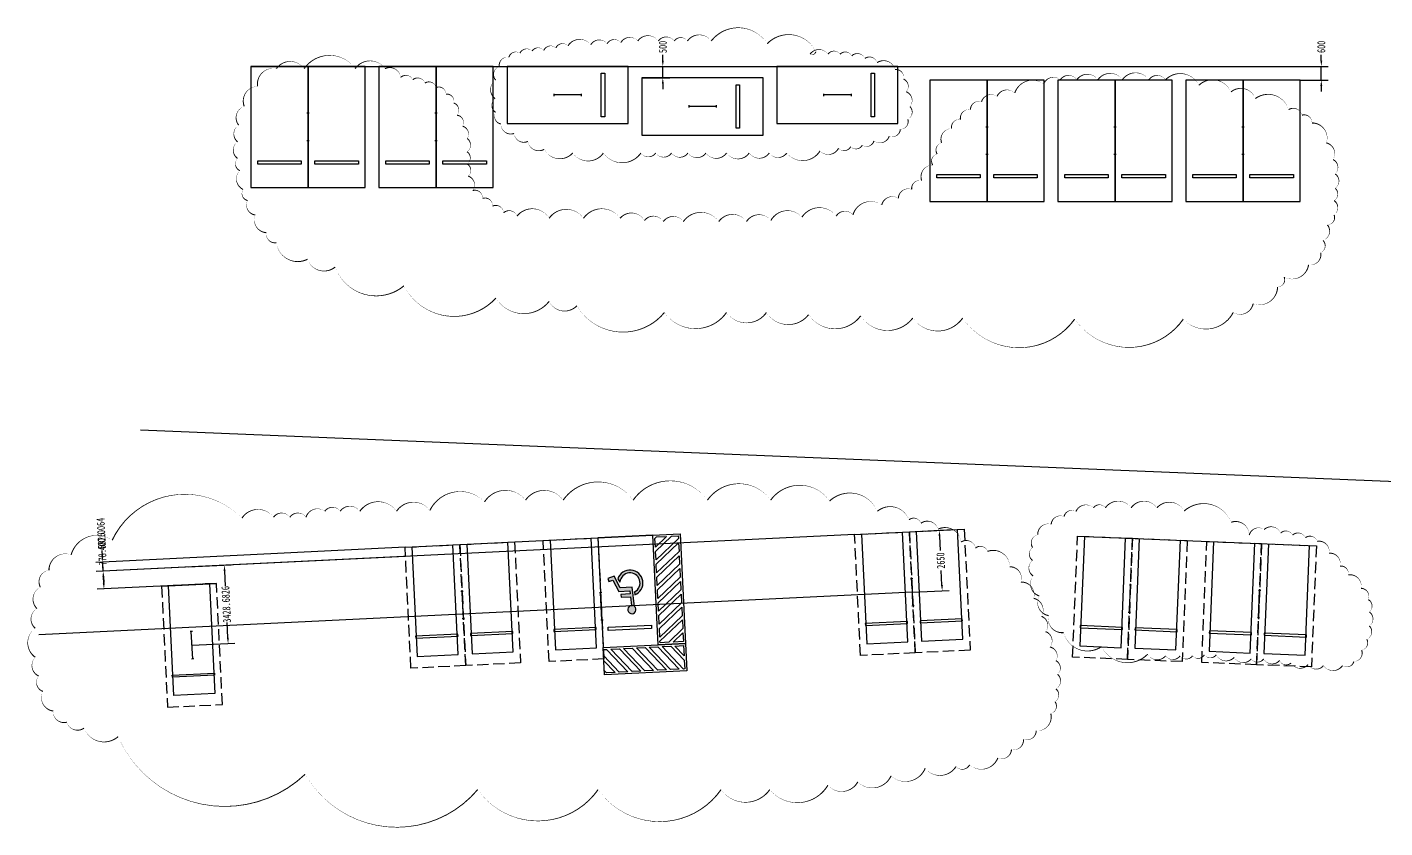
# Model space of a CAD drawing. Header units: millimetres. Extents: x -691095 to 2797013, y -349436 to 2050109.
# Drawn here: x 73634 to 133018, y 1029239 to 1064247 of the extents above; entities that cross this region are included whole.
import ezdxf

# ---------------------------------------------------------------- set-up
doc = ezdxf.new("R2010")
doc.units = ezdxf.units.MM
doc.header["$LTSCALE"] = 1000
doc.linetypes.add('__附着_A09-行车流线_SEN23M28_设计区$0$DASH', pattern=[0.35, 0.25, -0.1])
for name, color, linetype in [('AE-ELEV-4', 251, 'Continuous'), ('AE-EQPM-CARS', 250, 'Continuous'), ('E-LITE-LITE', 3, 'Continuous'), ('STD-PARK', 103, '__附着_A09-行车流线_SEN23M28_设计区$0$DASH')]:
    doc.layers.add(name, color=color, linetype=linetype)
doc.layers.add('E-LANE-CENTER', color=6, linetype='Continuous', plot=False)
doc.layers.add('注释', color=3, linetype='Continuous', plot=False)
doc.styles.add('TH-STYLE1', font='Stfangso_1.ttf', dxfattribs={"width": 0.65})
doc.dimstyles.new('E-DIMB100', dxfattribs={"dimscale": 100, "dimtxt": 3.5, "dimasz": 2.5, "dimexe": 3, "dimexo": 0, "dimgap": 1.25, "dimtad": 0, "dimdec": 4, "dimdsep": 46, "dimtxsty": 'TH-STYLE1', "dimcen": 1.25, "dimadec": 0, "dimazin": 0, "dimtfac": 1, "dimtdec": 4, "dimtmove": 0, "dimatfit": 3, "dimfxl": 1, "dimtolj": 1, "dimtzin": 0, "dimarcsym": 0})

# ---------------------------------------------------------------- blocks, each defined once
blk = doc.blocks.new('car0')
at = {"linetype": 'ByBlock'}
for points, elevation in [([(262323.1304200081, 561110.452830486), (267623.1304200076, 561110.4528304858), (267623.1304200074, 563610.4528304858), (262323.1304200079, 563610.4528304858)], 0.004066882469930258), ([(266598.1304200188, 561410.4528303745), (266448.1304200183, 561410.4528303742), (266448.130420002, 563310.4528303742), (266598.1304200025, 563310.452830374)], 0.004066882469930256)]:
    blk.add_lwpolyline(points, close=True, dxfattribs=dict(at, elevation=elevation))
blk = doc.blocks.new('E-BL001-1')
for p, q in [((-6, -0.5), (-6, 0.5)), ((-6, 0), (6, 0)), ((6, -0.5), (6, 0.5))]:
    blk.add_line(p, q)
blk = doc.blocks.new('A$C6356253C')
at = {"layer": 'STD-PARK', "linetype": '__附着_A09-行车流线_SEN23M28_设计区$0$DASH', "ltscale": 2}
for p, q in [((1199.999998219311, 5300.000000368454), (-1200.000001773238, 5299.999999630381)), ((-1200.000001773238, 5299.999999630381), (-1200, -3.693858162e-07)), ((1200, 3.693858162e-07), (1199.999998219311, 5300.000000368454)), ((-1200, -3.693858162e-07), (1200, 3.693858162e-07))]:
    blk.add_line(p, q, dxfattribs=at)
at = {"layer": 'STD-PARK', "color": 8, "linetype": 'ByBlock', "ltscale": 2}
for p, q in [((-900.0000008642673, 499.9999997584382), (-900.0000017806888, 5299.99999975611)), ((899.9999982193112, 5300.000000128173), (899.9999991357327, 500.0000000145519)), ((-925.3354955222458, 1299.999999743304), (-925.3354955371469, 1391.999999742373)), ((-925.3354955371469, 1391.999999742373), (924.9999995324761, 1392.000000239233)), ((924.9999995548278, 1300.000000239699), (-925.3354955222458, 1299.999999743304)), ((924.9999995324761, 1392.000000239233), (924.9999995548278, 1300.000000239699)), ((899.9999991357327, 500.0000000145519), (-900.0000008642673, 499.9999997584382))]:
    blk.add_line(p, q, dxfattribs=at)
blk = doc.blocks.new('B3-B1$0$A$C2E4A0B49')
at = {"layer": 'AE-ELEV-4', "ltscale": 0.5}
h = blk.add_hatch(color=256, dxfattribs=at)
edge = h.paths.add_edge_path()
edge.add_line((501119366.4408658, 304287856.8157343), (501118885.0178684, 304287845.6895401))
edge.add_line((501118885.0178684, 304287845.6895401), (501118873.9982492, 304287984.4723058))
edge.add_line((501118873.9982492, 304287984.4723058), (501119271.84911, 304287984.4723058))
edge.add_line((501119271.84911, 304287984.4723058), (501119271.84911, 304288109.531516))
edge.add_line((501119271.84911, 304288109.531516), (501118864.0683069, 304288109.531516))
edge.add_line((501118864.0683069, 304288109.531516), (501118833.8946769, 304288489.5428169))
edge.add_ellipse((501118827.0584331, 304288670.2221206), major_axis=(88.65352452963383, 157.582669145573), ratio=0.9999999994636292, start_angle=211.528248532127, end_angle=526.7567482809014)
edge.add_line((501118704.6625954, 304288537.1394247), (501118771.4000692, 304287696.6374932))
edge.add_line((501118771.4000692, 304287696.6374932), (501119300.1573995, 304287696.6374932))
edge.add_line((501119300.1573995, 304287696.6374932), (501119532.0691646, 304287168.1199806))
edge.add_line((501119532.0691646, 304287168.1199806), (501119819.6392935, 304287265.4786259))
edge.add_line((501119819.6392935, 304287265.4786259), (501119768.6190069, 304287395.2896965))
edge.add_line((501119768.6190069, 304287395.2896965), (501119593.8215221, 304287338.624435))
edge.add_line((501119593.8215221, 304287338.624435), (501119366.4408658, 304287856.8157343))
edge = h.paths.add_edge_path()
edge.add_line((501118669.3889464, 304287901.6037149), (501118669.3889464, 304288036.243369))
edge.add_ellipse((501118854.8876151, 304287501.9206589), major_axis=(-187.4907273427078, 533.6269687585419), ratio=0.9999999998415813, start_angle=-0.2137486829934297, end_angle=229.5899344884044)
edge.add_line((501119382.7457821, 304287298.7550366), (501119291.6455415, 304287443.6213019))
edge.add_ellipse((501118854.8876151, 304287501.9206589), major_axis=(-204.9593202917039, 390.0615058903591), ratio=0.9999999998124227, start_angle=-2.8231599266949274, end_angle=234.67712895061038, ccw=False)
for p, q in [((501118704.6625954, 304288537.1394247), (501118771.4000692, 304287696.6374932)), ((501118864.0683069, 304288109.531516), (501118833.8946769, 304288489.5428169)), ((501118669.3889464, 304287901.6037149), (501118669.3889464, 304288036.243369)), ((501118771.4000692, 304287696.6374932), (501119300.1573995, 304287696.6374932)), ((501119271.84911, 304288109.531516), (501118864.0683069, 304288109.531516)), ((501118885.0178684, 304287845.6895401), (501118873.9982492, 304287984.4723058)), ((501118873.9982492, 304287984.4723058), (501119271.84911, 304287984.4723058)), ((501119366.4408658, 304287856.8157343), (501118885.0178684, 304287845.6895401)), ((501119271.84911, 304287984.4723058), (501119271.84911, 304288109.531516)), ((501119300.1573995, 304287696.6374932), (501119532.0691646, 304287168.1199806)), ((501119593.8215221, 304287338.624435), (501119366.4408658, 304287856.8157343)), ((501119382.7457821, 304287298.7550366), (501119291.6455415, 304287443.6213019)), ((501119532.0691646, 304287168.1199806), (501119819.6392935, 304287265.4786259)), ((501119768.6190069, 304287395.2896965), (501119593.8215221, 304287338.624435)), ((501119819.6392935, 304287265.4786259), (501119768.6190069, 304287395.2896965))]:
    blk.add_line(p, q, dxfattribs=at)
for centre, major_axis, ratio, start_param, end_param in [((501118827.0584331, 304288670.2221206), (88.65352452963383, 157.582669145573), 0.9999999994636292, 3.691864397862479, 9.193639614600709), ((501118854.8876151, 304287501.9206589), (-187.4907273427078, 533.6269687585419), 0.9999999998415813, -0.003730618290036958, 4.007100286260739), ((501118854.8876151, 304287501.9206589), (-204.9593799898826, 390.0614745217155), 0.9999999998124227, -0.04927358907930923, 4.095888426267334)]:
    blk.add_ellipse(centre, major_axis=major_axis, ratio=ratio, start_param=start_param, end_param=end_param, dxfattribs=at)
blk = doc.blocks.new('wzacw')
at = {"layer": 'AE-ELEV-4'}
for p, q in [((593273.928449407, 915272.038230089), (593918.6622185674, 916018.956219268)), ((593273.928449407, 915489.1200119114), (593731.2789215548, 916018.9562192672)), ((593273.928449407, 915923.2835755609), (593356.5123275246, 916018.9562192672)), ((593410.0954792635, 914995.6228859347), (594293.4288125976, 916018.956219268)), ((593597.4787762775, 914995.6228859355), (594480.8121096101, 916018.9562192688)), ((593972.2453703061, 914995.6228859355), (594855.5787036403, 916018.9562192688)), ((594159.6286673213, 914995.6228859338), (595042.9620006545, 916018.9562192688)), ((594534.3952613499, 914995.6228859355), (595417.7285946831, 916018.9562192697)), ((594721.7785583641, 914995.6228859355), (595605.1118916974, 916018.9562192672)), ((595096.5451523925, 914995.6228859338), (595979.878485726, 916018.9562192672)), ((595283.9284494068, 914995.6228859338), (596167.2617827402, 916018.956219268)), ((595658.6950434353, 914995.6228859355), (596542.0283767688, 916018.9562192655)), ((595846.0783404489, 914995.6228859347), (596729.4116737829, 916018.956219268)), ((596873.9284494076, 914907.2895526021), (595673.9284494076, 914907.2895526021)), ((595762.2617827401, 914757.572195874), (596785.5951160743, 913874.2388625415)), ((595762.2617827409, 914570.1888988606), (596785.5951160735, 913686.8555655272)), ((596145.6443533739, 914818.9562192687), (596785.5951160743, 914249.00545657)), ((596333.0276503898, 914818.9562192695), (596785.5951160751, 914436.3887535842)), ((596873.9284494076, 910107.2895526021), (596873.9284494076, 914907.2895526021)), ((595762.2617827418, 914195.422304832), (596785.5951160751, 913312.0889714978)), ((595762.2617827401, 914008.0390078161), (596785.5951160735, 913124.7056744844)), ((595762.2617827418, 913633.2724137892), (596785.5951160743, 912749.939080455)), ((595762.2617827409, 913445.8891167733), (596785.5951160735, 912562.55578344)), ((595762.2617827393, 913071.1225227447), (596785.5951160751, 912187.7891894131)), ((595762.2617827409, 912883.7392257313), (596785.5951160743, 912000.4058923988)), ((595762.2617827409, 912508.9726317028), (596785.5951160743, 911625.6392983686)), ((595762.2617827393, 912321.5893346877), (596785.5951160743, 911438.2560013543)), ((595762.2617827409, 911946.8227406591), (596785.5951160751, 911063.4894073259)), ((595762.2617827409, 911759.4394436448), (596785.5951160727, 910876.1061103116)), ((595762.2617827393, 911384.6728496164), (596785.5951160727, 910501.339516283)), ((595762.2617827393, 911197.2895526021), (596785.5951160735, 910313.9562192687)), ((595762.2617827401, 910635.1396615601), (596271.4378209163, 910195.6228859354)), ((595673.9284494076, 910107.2895526021), (596873.9284494076, 910107.2895526021)), ((595762.2617827401, 910260.3730675307), (595835.0376593408, 910195.6228859354)), ((595835.0376593408, 910195.6228859354), (596271.4378209163, 910195.6228859354))]:
    blk.add_line(p, q, dxfattribs=at)
blk.add_lwpolyline([(596873.9284494068, 916107.2895526021), (593273.928449407, 916107.2895526021), (593273.928449407, 914907.2895526021), (596873.9284494068, 914907.2895526021)], close=True, dxfattribs=at)
for points in [[(593731.2789215548, 916018.9562192672), (593356.5123275246, 916018.9562192672)], [(594293.4288125976, 916018.956219268), (593918.6622185674, 916018.956219268)], [(594855.5787036403, 916018.9562192688), (594480.8121096101, 916018.9562192688)], [(595417.7285946831, 916018.9562192697), (595042.9620006545, 916018.9562192688)], [(595979.878485726, 916018.9562192672), (595605.1118916974, 916018.9562192672)], [(596542.0283767688, 916018.956219268), (596167.2617827402, 916018.956219268)], [(596220.8449344782, 914995.6228859347), (596785.5951160735, 915630.37306753), (596785.5951160735, 916018.9562192672), (596729.4116737822, 916018.9562192672)], [(596408.2282314925, 914995.6228859338), (596785.5951160735, 914995.6228859355), (596785.5951160735, 915442.9897705165), (596408.2282314925, 914995.6228859355)], [(593273.928449407, 914995.6228859347), (593410.0954792635, 914995.6228859347)], [(593597.4787762775, 914995.6228859355), (593972.2453703061, 914995.6228859355)], [(594159.6286673213, 914995.6228859338), (594534.3952613499, 914995.6228859355)], [(594721.7785583641, 914995.6228859355), (595096.5451523925, 914995.6228859338)], [(595283.9284494068, 914995.6228859338), (595658.6950434353, 914995.6228859355)], [(596145.6443533739, 914818.9562192687), (595762.2617827393, 914818.9562192687), (595762.2617827401, 914757.572195874)], [(595762.2617827409, 914570.1888988606), (595762.2617827418, 914195.422304832)], [(595846.0783404496, 914995.6228859363), (596220.8449344782, 914995.6228859347)], [(596785.5951160751, 914436.3887535842), (596785.5951160743, 914818.9562192687), (596333.0276503898, 914818.9562192695)], [(595762.2617827401, 914008.0390078161), (595762.2617827418, 913633.2724137892)], [(596785.5951160743, 913874.2388625415), (596785.5951160743, 914249.00545657)], [(595762.2617827409, 913445.8891167733), (595762.2617827393, 913071.1225227447)], [(596785.5951160751, 913312.0889714978), (596785.5951160735, 913686.8555655272)], [(595762.2617827409, 912883.7392257313), (595762.2617827409, 912508.9726317028)], [(596785.5951160743, 912749.939080455), (596785.5951160735, 913124.7056744844)], [(595762.2617827393, 912321.5893346877), (595762.2617827409, 911946.8227406591)], [(596785.5951160751, 912187.7891894131), (596785.5951160735, 912562.55578344)], [(595762.2617827409, 911759.4394436448), (595762.2617827393, 911384.6728496164)], [(596785.5951160743, 911625.6392983686), (596785.5951160743, 912000.4058923988)], [(595762.2617827393, 911197.2895526021), (595762.2617827409, 910822.5229585735)], [(596785.5951160751, 911063.4894073259), (596785.5951160743, 911438.2560013543)], [(595762.2617827409, 910822.5229585735), (596488.5196027381, 910195.6228859354), (596785.5951160735, 910195.6228859354), (596785.5951160735, 910313.9562192687)], [(595762.2617827418, 910635.1396615593), (595762.2617827401, 910260.3730675307)], [(596785.5951160727, 910501.339516283), (596785.5951160727, 910876.1061103116)]]:
    blk.add_lwpolyline(points, dxfattribs=at)
at = {"layer": 'AE-EQPM-CARS', "linetype": 'ByBlock'}
for points in [[(593273.928449407, 910107.2895526027), (593273.9284494068, 914907.2895526022), (595673.9284494069, 914907.2895526022), (595673.9284494069, 910107.2895526027)], [(593523.9284492955, 914182.2895526134), (593523.9284492953, 914032.2895526129), (595423.9284492952, 914032.2895525969), (595423.928449295, 914182.2895525973)]]:
    blk.add_lwpolyline(points, close=True, dxfattribs=at)
at = {"layer": 'AE-ELEV-4', "extrusion": (2.647602742308784e-23, 1.000000004421456e-16, -1), "zscale": -1, "rotation": 359.9999030966911}
blk.add_blockref('B3-B1$0$A$C2E4A0B49', (-501713945.4839591, -303374509.7812051), dxfattribs=at)
blk = doc.blocks.new('*D31')
at = {"layer": '注释', "color": 0, "lineweight": -2, "transparency": 16777216}
for p, q in [((101436.7671700846, 1062781.59379484), (101436.7671700846, 1063031.59379484)), ((99922.16392813413, 1062531.59379484), (101736.7671700846, 1062531.59379484)), ((101436.7671700846, 1062031.59379484), (101436.7671700846, 1062531.59379484)), ((100522.1639281346, 1062031.59379484), (101736.7671700846, 1062031.59379484)), ((101436.7671700846, 1061781.59379484), (101436.7671700846, 1061531.59379484))]:
    blk.add_line(p, q, dxfattribs=at)
at = {"layer": '注释', "color": 0, "transparency": 16777216}
for points in [[(101395.100503418, 1062781.59379484), (101478.4338367513, 1062781.59379484), (101436.7671700846, 1062531.59379484)], [(101395.100503418, 1061781.59379484), (101478.4338367513, 1061781.59379484), (101436.7671700846, 1062031.59379484)]]:
    blk.add_solid(points, dxfattribs=at)
at = {"layer": '注释', "color": 0, "transparency": 16777216, "insert": (101436.7671700845, 1063383.576749386), "char_height": 350, "attachment_point": 5, "rotation": 90, "style": 'TH-STYLE1'}
blk.add_mtext('\\A1;500', dxfattribs=at)
blk = doc.blocks.new('*D39')
at = {"layer": '注释', "color": 0, "lineweight": -2, "transparency": 16777216}
for p, q in [((130239.3244416043, 1062781.59379484), (130239.3244416043, 1063031.59379484)), ((129317.795301519, 1062531.59379484), (130539.3244416043, 1062531.59379484)), ((130239.3244416043, 1061931.59379484), (130239.3244416043, 1062531.59379484)), ((129317.795301519, 1061931.59379484), (130539.3244416043, 1061931.59379484)), ((130239.3244416043, 1061681.59379484), (130239.3244416043, 1061431.59379484))]:
    blk.add_line(p, q, dxfattribs=at)
at = {"layer": '注释', "color": 0, "transparency": 16777216}
for points in [[(130197.6577749376, 1062781.59379484), (130280.991108271, 1062781.59379484), (130239.3244416043, 1062531.59379484)], [(130197.6577749376, 1061681.59379484), (130280.991108271, 1061681.59379484), (130239.3244416043, 1061931.59379484)]]:
    blk.add_solid(points, dxfattribs=at)
at = {"layer": '注释', "color": 0, "transparency": 16777216, "insert": (130239.3244416041, 1063385.817279689), "char_height": 350, "attachment_point": 5, "rotation": 90, "style": 'TH-STYLE1'}
blk.add_mtext('\\A1;600', dxfattribs=at)
blk = doc.blocks.new('*D40')
at = {"layer": '注释', "color": 0, "lineweight": -2, "transparency": 16777216}
for p, q in [((109825.7305932748, 1042066.321279204), (76656.99319115747, 1040447.755430799)), ((76956.63664205266, 1040462.377412048), (76944.45165767924, 1040712.080287794)), ((81913.45327254848, 1039924.6506586), (76694.94613238661, 1039669.998293202)), ((76982.40459890838, 1039934.323150196), (76968.82162642607, 1040212.674536302))]:
    blk.add_line(p, q, dxfattribs=at)
at = {"layer": '注释', "color": 0, "transparency": 16777216}
for points in [[(76927.20448046841, 1040210.643705573), (77010.43877238376, 1040214.705367031), (76956.63664205266, 1040462.377412048)], [(76940.78745295072, 1039932.292319467), (77024.02174486607, 1039936.353980925), (76994.5895832818, 1039684.62027445)]]:
    blk.add_solid(points, dxfattribs=at)
at = {"layer": '注释', "color": 0, "transparency": 16777216, "insert": (76909.68909729816, 1041424.458000347), "char_height": 350, "attachment_point": 5, "rotation": 92.79369956770294, "style": 'TH-STYLE1'}
blk.add_mtext('\\A1;778.6826', dxfattribs=at)
blk = doc.blocks.new('*D41')
at = {"layer": '注释', "color": 0, "lineweight": -2, "transparency": 16777216}
for p, q in [((80676.92652781759, 1040643.919871209), (82556.47187900261, 1040735.637800628)), ((82269.01341248084, 1040471.312943634), (82301.69143647086, 1039801.652949501)), ((82411.75721932136, 1037546.111074621), (82379.07919533133, 1038215.771068754)), ((80844.04030340491, 1037219.312250705), (82723.58565458996, 1037311.030180123))]:
    blk.add_line(p, q, dxfattribs=at)
at = {"layer": '注释', "color": 0, "transparency": 16777216}
for points in [[(82227.39626652318, 1040469.282112905), (82310.6305584385, 1040473.343774362), (82256.82842810743, 1040721.015819379)], [(82370.1400733637, 1037544.080243892), (82453.37436527901, 1037548.14190535), (82423.94220369478, 1037296.408198875)]]:
    blk.add_solid(points, dxfattribs=at)
at = {"layer": '注释', "color": 0, "transparency": 16777216, "insert": (82340.38531590105, 1039008.712009127), "char_height": 350, "attachment_point": 5, "rotation": 92.79369956770294, "style": 'TH-STYLE1'}
blk.add_mtext('\\A1;3428.6826', dxfattribs=at)
blk = doc.blocks.new('*D42')
at = {"layer": '注释', "color": 0, "lineweight": -2, "transparency": 16777216}
for p, q in [((112222.8786833591, 1042183.287232239), (113828.3592480412, 1042261.631366378)), ((113540.9007815194, 1041997.306509384), (113571.8648576409, 1041362.769885011)), ((113645.6916471265, 1039849.861778056), (113614.7275710051, 1040484.398402429)), ((112352.0285898329, 1039536.436216161), (113957.5200823951, 1039614.780883558))]:
    blk.add_line(p, q, dxfattribs=at)
at = {"layer": '注释', "color": 0, "transparency": 16777216}
for points in [[(113499.2836355617, 1041995.275678655), (113582.5179274771, 1041999.337340113), (113528.715797146, 1042247.00938513)], [(113604.0745011689, 1039847.830947327), (113687.3087930842, 1039851.892608785), (113657.8766314999, 1039600.15890231)]]:
    blk.add_solid(points, dxfattribs=at)
at = {"layer": '注释', "color": 0, "transparency": 16777216, "insert": (113593.2962143229, 1040923.58414372), "char_height": 350, "attachment_point": 5, "rotation": 92.79369956770294, "style": 'TH-STYLE1'}
blk.add_mtext('\\A1;2650', dxfattribs=at)
blk = doc.blocks.new('*D43')
at = {"layer": '注释', "color": 0, "lineweight": -2, "transparency": 16777216}
for p, q in [((90160.88226174877, 1041507.199707697), (76637.49690318538, 1040847.286445675)), ((90180.3764158615, 1041107.668588693), (76656.99319115728, 1040447.755430799)), ((76924.95536970715, 1041111.611302669), (76912.77038533374, 1041361.314178415)), ((76956.63664205247, 1040462.377412047), (76937.14035408056, 1040861.908426923)), ((76968.8216264259, 1040212.674536302), (76981.00661079932, 1039962.971660555))]:
    blk.add_line(p, q, dxfattribs=at)
at = {"layer": '注释', "color": 0, "transparency": 16777216}
for points in [[(76883.3382237495, 1041109.58047194), (76966.57251566483, 1041113.642133398), (76937.14035408056, 1040861.908426923)], [(76927.20448046824, 1040210.643705573), (77010.43877238357, 1040214.70536703), (76956.63664205247, 1040462.377412047)]]:
    blk.add_solid(points, dxfattribs=at)
at = {"layer": '注释', "color": 0, "transparency": 16777216, "insert": (76877.60461274249, 1042081.95478613), "char_height": 350, "attachment_point": 5, "rotation": 92.79369956770294, "style": 'TH-STYLE1'}
blk.add_mtext('\\A1;400.0064', dxfattribs=at)

msp = doc.modelspace()

# ---------------------------------------------------------------- linework, layer by layer
at = {"layer": 'E-LANE-CENTER'}
msp.add_line((78592.22276541102, 1046639.253297416, -5.367908993256598e-08), (133526.6135462002, 1044375.312485622, 4.546357332962634e-07), dxfattribs=at)
at = {"layer": '注释'}
for p, q in [((83422.16392813477, 1062531.59379484), (129317.795301519, 1062531.59379484)), ((109825.7305932749, 1042066.321279204, 1.064633034e-07), (114620.0267734403, 1042300.253185339, 1.719420518500001e-06)), ((90160.88264206564, 1041507.199726254, -0.001040001910374228), (102196.5643592542, 1042094.451690085, -0.001040002130608105)), ((119580.2576155253, 1041997.56173595, -4.1509791934e-06), (130023.384948144, 1041567.182480877, -8.927906586e-07)), ((79516.30566539441, 1039807.674808616, 1.064633031693875e-07), (81913.4532725485, 1039924.6506586, 1.064633031693334e-07)), ((112352.0285897416, 1039536.436216156, 1.064633031679114e-07), (74144.10526501948, 1037671.968507238, 1.06463303168773e-07))]:
    msp.add_line(p, q, dxfattribs=at)
for points in [[(108128.5988424588, 1063179.07730816, 0, 50, 0.52056705), (106002.5414566397, 1063525.508590228, 0, 50, 0.52056705), (106002.5414566397, 1063525.508590228, 0, 50, 0.52056705), (103552.9647416994, 1063640.984093679, 0, 50, 0.52056705), (103552.9647416994, 1063640.984093679, 0, 50, 0.52056705), (102513.0432409681, 1063640.984093679, 0, 50, 0.52056705), (102513.0432409681, 1063640.984093679, 0, 50, 0.52056705), (101935.3121803291, 1063640.984093679, 0, 50, 0.52056705), (101935.3121803291, 1063640.984093679, 0, 50, 0.52056705), (101242.0311798416, 1063640.984093679, 0, 50, 0.52056705), (101242.0311798416, 1063640.984093679, 0, 50, 0.52056705), (100340.7714707869, 1063640.984093679, 0, 50, 0.52056705), (100340.7714707869, 1063640.984093679, 0, 50, 0.52056705), (99601.27608593926, 1063571.698791609, 0, 50, 0.52056705), (99601.27608593926, 1063571.698791609, 0, 50, 0.52056705), (99000.4331734702, 1063525.508590228, 0, 50, 0.52056705), (99000.4331734702, 1063525.508590228, 0, 50, 0.52056705), (98284.04032115638, 1063479.318388847, 0, 50, 0.52056705), (98284.04032115638, 1063479.318388847, 0, 50, 0.52056705), (97290.34252408333, 1063433.128187467, 0, 50, 0.52056705), (97290.34252408333, 1063433.128187467, 0, 50, 0.52056705), (96758.83516709879, 1063340.747784706, 0, 50, 0.52056705), (96758.83516709879, 1063340.747784706, 0, 50, 0.52056705), (96227.31849082, 1063225.26750954, 0, 50, 0.52056705), (96227.31849082, 1063225.26750954, 0, 50, 0.52056705), (95718.9136663694, 1063202.17240885, 0, 50, 0.52056705), (95718.9136663694, 1063202.17240885, 0, 50, 0.52056705), (95187.39699009073, 1063109.792006089, 0, 50, 0.52056705), (95187.39699009073, 1063109.792006089, 0, 50, 0.52056705), (94702.10401746817, 1062925.031200567, 0, 50, 0.52056705), (94702.10401746817, 1062925.031200567, 0, 50, 0.52056705), (94286.137281036, 1062532.409717118, 0, 50, 0.52056705), (94286.137281036, 1062532.409717118, 0, 50, 0.52056705), (94124.37295682728, 1061931.927555743, 0, 50, 0.52056705), (94124.37295682728, 1061931.927555743, 0, 50, 0.52056705), (94101.26110499911, 1061123.59425987, 0, 50, 0.52056705), (94101.26110499911, 1061123.59425987, 0, 50, 0.52056705), (94124.37295682728, 1060523.112098494, 0, 50, 0.52056705), (94124.37295682728, 1060523.112098494, 0, 50, 0.52056705), (94355.46351722442, 1060015.015111594, 0, 50, 0.52056705), (94355.46351722442, 1060015.015111594, 0, 50, 0.52056705), (94933.1945778653, 1059599.298527455, 0, 50, 0.52056705), (94933.1945778653, 1059599.298527455, 0, 50, 0.52056705), (95534.03749033448, 1059252.867245386, 0, 50, 0.52056705), (95534.03749033448, 1059252.867245386, 0, 50, 0.52056705), (96250.43034264818, 1058906.435963318, 0, 50, 0.52056705), (96250.43034264818, 1058906.435963318, 0, 50, 0.52056705), (97498.33055194665, 1058744.770258487, 0, 50, 0.52056705), (97498.33055194665, 1058744.770258487, 0, 50, 0.52056705), (98838.66884926346, 1058744.770258487, 0, 50, 0.52056705), (98838.66884926346, 1058744.770258487, 0, 50, 0.52056705), (100479.4239431657, 1058744.770258487, 0, 50, 0.52056705), (100479.4239431657, 1058744.770258487, 0, 50, 0.52056705), (101126.4905592912, 1058744.770258487, 0, 50, 0.52056705), (101126.4905592912, 1058744.770258487, 0, 50, 0.52056705), (101819.7622404825, 1058744.770258487, 0, 50, 0.52056705), (101819.7622404825, 1058744.770258487, 0, 50, 0.52056705), (102536.1550927963, 1058744.770258487, 0, 50, 0.52056705), (102536.1550927963, 1058744.770258487, 0, 50, 0.52056705), (103321.8648620063, 1058744.770258487, 0, 50, 0.52056705), (103321.8648620064, 1058744.770258487, 0, 50, 0.52056705), (104223.1338903569, 1058744.770258487, 0, 50, 0.52056705), (104223.1338903569, 1058744.770258487, 0, 50, 0.52056705), (105216.8316874299, 1058744.770258487, 0, 50, 0.52056705), (105216.8316874299, 1058744.770258487, 0, 50, 0.52056705), (106094.9795446564, 1058744.770258487, 0, 50, 0.52056705), (106094.9795446564, 1058744.770258487, 0, 50, 0.52056705), (106857.5867813323, 1058744.770258487, 0, 50, 0.52056705), (106857.5867813323, 1058744.770258487, 0, 50, 0.52056705), (108313.4750184957, 1058837.150661247, 0, 50, 0.52056705), (108313.4750184957, 1058837.150661247, 0, 50, 0.52056705), (109122.296639532, 1058952.626164699, 0, 50, 0.52056705), (109122.2966395321, 1058952.626164699, 0, 50, 0.52056705), (109653.8133158106, 1059021.916238485, 0, 50, 0.52056705), (109653.8133158106, 1059021.916238485, 0, 50, 0.52056705), (110162.2181402612, 1059091.201540555, 0, 50, 0.52056705), (110162.2181402612, 1059091.201540555, 0, 50, 0.52056705), (110670.6229647137, 1059275.962346077, 0, 50, 0.52056705), (110670.6229647137, 1059275.962346077, 0, 50, 0.52056705), (111340.7921133711, 1059483.823024004, 0, 50, 0.52056705), (111340.7921133711, 1059483.823024004, 0, 50, 0.52056705), (111826.0850859935, 1059784.059332977, 0, 50, 0.52056705), (111826.0850859935, 1059784.059332977, 0, 50, 0.52056705), (112149.6137344092, 1060222.871017806, 0, 50, 0.52056705), (112149.6137344092, 1060222.871017806, 0, 50, 0.52056705), (112242.0518224258, 1060777.162977802, 0, 50, 0.52056705), (112242.0518224258, 1060777.162977802, 0, 50, 0.52056705), (112080.2874982191, 1061423.830568843, 0, 50, 0.52056705), (112080.2874982191, 1061423.830568843, 0, 50, 0.52056705), (111964.7375583724, 1061978.122528838, 0, 50, 0.52056705), (111964.7375583724, 1061978.122528838, 0, 50, 0.52056705), (111594.9945255965, 1062393.839112977, 0, 50, 0.52056705), (111594.9945255965, 1062393.839112977, 0, 50, 0.52056705), (110809.2754370924, 1062694.07542195, 0, 50, 0.52056705), (110809.2754370924, 1062694.07542195, 0, 50, 0.52056705), (110277.7587608137, 1062878.840999187, 0, 50, 0.52056705), (110277.7587608137, 1062878.840999187, 0, 50, 0.52056705), (109700.0277001727, 1062994.316502638, 0, 50, 0.52056705), (109700.0277001727, 1062994.316502638, 0, 50, 0.52056705), (109191.6228757221, 1063063.601804709, 0, 50, 0.52056705), (109191.6228757221, 1063063.601804709, 0, 50, 0.52056705), (108660.1155187376, 1063063.601804709, 0, 50, 0.52056705), (108660.1155187376, 1063063.601804709, 0, 50, 0.52056705), (107874.3964302335, 1063063.601804709, 0, 50, 0.52056705), (107874.3964302335, 1063063.601804709, 0, 50, 0.52056705), (108128.5988424589, 1063179.07730816, 0, 0, 0)], [(89288.05582907796, 1062433.719491664, 0, 50, 0.52056705), (87978.76228656249, 1062433.719491664, 0, 50, 0.52056705), (87978.76228656249, 1062433.719491664, 0, 50, 0.52056705), (85748.08483223616, 1062433.719491664, 0, 50, 0.52056705), (85748.08483223616, 1062433.719491664, 0, 50, 0.52056705), (84535.75353757293, 1062433.719491664, 0, 50, 0.52056705), (84535.75353757293, 1062433.719491664, 0, 50, 0.52056705), (83711.36219326778, 1061658.305285446, 0, 50, 0.52056705), (83711.36219326778, 1061658.305285446, 0, 50, 0.52056705), (83129.46742755173, 1060785.956541234, 0, 50, 0.52056705), (83129.46742755173, 1060785.956541234, 0, 50, 0.52056705), (82887.00116861612, 1059962.075066021, 0, 50, 0.52056705), (82887.00116861612, 1059962.075066021, 0, 50, 0.52056705), (82838.48972503841, 1059235.112604368, 0, 50, 0.52056705), (82838.48972503841, 1059235.112604368, 0, 50, 0.52056705), (82838.48972503841, 1058508.165667146, 0, 50, 0.52056705), (82838.48972503841, 1058508.165667146, 0, 50, 0.52056705), (82935.4822925441, 1057975.056757048, 0, 50, 0.52056705), (82935.4822925441, 1057975.056757048, 0, 50, 0.52056705), (83080.95598397404, 1057151.175281834, 0, 50, 0.52056705), (83080.95598397404, 1057151.175281834, 0, 50, 0.52056705), (83274.94111898167, 1056666.549165161, 0, 50, 0.52056705), (83274.94111898167, 1056666.549165161, 0, 50, 0.52056705), (83614.39994541554, 1056036.521241501, 0, 50, 0.52056705), (83614.39994541553, 1056036.521241501, 0, 50, 0.52056705), (84099.33246328309, 1055261.091510853, 0, 50, 0.52056705), (84099.33246328309, 1055261.091510853, 0, 50, 0.52056705), (84535.75353757293, 1054824.917138748, 0, 50, 0.52056705), (84535.75353757293, 1054824.917138748, 0, 50, 0.52056705), (85893.55852366613, 1054097.970201526, 0, 50, 0.52056705), (85893.55852366613, 1054097.970201526, 0, 50, 0.52056705), (87105.88981833309, 1053758.714842982, 0, 50, 0.52056705), (87105.88981833309, 1053758.714842982, 0, 50, 0.52056705), (90112.44717338307, 1052934.833367769, 0, 50, 0.52056705), (90112.44717338307, 1052934.833367769, 0, 50, 0.52056705), (94137.3506880924, 1052401.7399821, 0, 50, 0.52056705), (94137.3506880924, 1052401.7399821, 0, 50, 0.52056705), (96465.02070992069, 1052256.353699541, 0, 50, 0.52056705), (96465.02070992069, 1052256.353699541, 0, 50, 0.52056705), (97677.3216849342, 1052062.500147987, 0, 50, 0.52056705), (97677.3216849342, 1052062.500147987, 0, 50, 0.52056705), (101508.2703842856, 1051771.71205844, 0, 50, 0.52056705), (101508.2703842856, 1051771.71205844, 0, 50, 0.52056705), (104223.8803564757, 1051771.71205844, 0, 50, 0.52056705), (104223.8803564757, 1051771.71205844, 0, 50, 0.52056705), (105969.6252929344, 1051771.71205844, 0, 50, 0.52056705), (105969.6252929344, 1051771.71205844, 0, 50, 0.52056705), (107812.3324772455, 1051674.777520448, 0, 50, 0.52056705), (107812.3324772455, 1051674.777520448, 0, 50, 0.52056705), (110091.5213751457, 1051626.325775882, 0, 50, 0.52056705), (110091.5213751457, 1051626.325775882, 0, 50, 0.52056705), (112370.6799533963, 1051529.391237888, 0, 50, 0.52056705), (112370.6799533963, 1051529.391237888, 0, 50, 0.52056705), (114552.8459641412, 1051529.391237888, 0, 50, 0.52056705), (114552.8459641412, 1051529.391237888, 0, 50, 0.52056705), (119450.6522667333, 1051480.923968892, 0, 50, 0.52056705), (119450.6522667333, 1051480.923968892, 0, 50, 0.52056705), (124202.9545582384, 1051480.923968892, 0, 50, 0.52056705), (124202.9545582384, 1051480.923968892, 0, 50, 0.52056705), (126385.120568987, 1051771.71205844, 0, 50, 0.52056705), (126385.120568987, 1051771.71205844, 0, 50, 0.52056705), (127257.9930372163, 1052159.419161549, 0, 50, 0.52056705), (127257.9930372163, 1052159.419161549, 0, 50, 0.52056705), (128324.8506404534, 1052886.381623201, 0, 50, 0.52056705), (128324.8506404534, 1052886.381623201, 0, 50, 0.52056705), (128615.7980233096, 1053322.555995306, 0, 50, 0.52056705), (128615.7980233096, 1053322.555995306, 0, 50, 0.52056705), (129682.6556265466, 1053855.649380974, 0, 50, 0.52056705), (129682.6556265466, 1053855.649380974, 0, 50, 0.52056705), (130216.0692683384, 1054388.742766643, 0, 50, 0.52056705), (130216.0692683384, 1054388.742766643, 0, 50, 0.52056705), (130313.0618358441, 1054921.85167674, 0, 50, 0.52056705), (130313.0618358441, 1054921.85167674, 0, 50, 0.52056705), (130507.0166511983, 1055600.346869396, 0, 50, 0.52056705), (130507.0166511983, 1055600.346869396, 0, 50, 0.52056705), (130797.9943537079, 1056036.521241501, 0, 50, 0.52056705), (130797.9943537079, 1056036.521241501, 0, 50, 0.52056705), (130797.9943537079, 1056666.549165161, 0, 50, 0.52056705), (130797.9943537079, 1056666.549165161, 0, 50, 0.52056705), (130846.4754776358, 1057199.64255083, 0, 50, 0.52056705), (130846.4754776358, 1057199.64255083, 0, 50, 0.52056705), (130846.4754776358, 1057829.67047449, 0, 50, 0.52056705), (130846.4754776358, 1057829.67047449, 0, 50, 0.52056705), (130749.4829101301, 1058459.69839815, 0, 50, 0.52056705), (130749.4829101301, 1058459.69839815, 0, 50, 0.52056705), (130458.535527274, 1059186.660859803, 0, 50, 0.52056705), (130458.535527274, 1059186.660859803, 0, 50, 0.52056705), (129828.1293179765, 1060058.994079582, 0, 50, 0.52056705), (129828.1293179765, 1060058.994079582, 0, 50, 0.52056705), (129391.677924037, 1060398.249438126, 0, 50, 0.52056705), (129391.677924037, 1060398.249438126, 0, 50, 0.52056705), (128809.7831583172, 1060640.570258677, 0, 50, 0.52056705), (128809.7831583172, 1060640.570258677, 0, 50, 0.52056705), (127354.9856047183, 1061125.196375349, 0, 50, 0.52056705), (127354.9856047183, 1061125.196375349, 0, 50, 0.52056705), (126288.1280014813, 1061415.984464895, 0, 50, 0.52056705), (126288.1280014813, 1061415.984464895, 0, 50, 0.52056705), (124881.8418914601, 1061706.772554442, 0, 50, 0.52056705), (124881.8418914601, 1061706.772554442, 0, 50, 0.52056705), (123427.0746575147, 1061949.077850563, 0, 50, 0.52056705), (123427.0746575147, 1061949.077850563, 0, 50, 0.52056705), (122699.6758807152, 1061949.077850563, 0, 50, 0.52056705), (122699.6758807152, 1061949.077850563, 0, 50, 0.52056705), (121535.8257099762, 1061949.077850563, 0, 50, 0.52056705), (121535.8257099762, 1061949.077850563, 0, 50, 0.52056705), (120468.9984263889, 1061949.077850563, 0, 50, 0.52056705), (120468.9984263889, 1061949.077850563, 0, 50, 0.52056705), (119547.6145145818, 1061949.077850563, 0, 50, 0.52056705), (119547.6145145818, 1061949.077850563, 0, 50, 0.52056705), (118820.2460574359, 1061949.077850563, 0, 50, 0.52056705), (118820.2460574359, 1061949.077850563, 0, 50, 0.52056705), (118092.8472806364, 1061755.224299008, 0, 50, 0.52056705), (118092.8472806364, 1061755.224299008, 0, 50, 0.52056705), (116832.0348620452, 1061367.517195899, 0, 50, 0.52056705), (116832.0348620452, 1061367.517195899, 0, 50, 0.52056705), (116056.124641668, 1061222.130913341, 0, 50, 0.52056705), (116056.124641668, 1061222.130913341, 0, 50, 0.52056705), (115377.2373084463, 1060979.81009279, 0, 50, 0.52056705), (115377.2373084463, 1060979.81009279, 0, 50, 0.52056705), (114892.3047905788, 1060640.570258677, 0, 50, 0.52056705), (114892.3047905788, 1060640.570258677, 0, 50, 0.52056705), (114455.8837162927, 1060204.395886572, 0, 50, 0.52056705), (114455.8837162927, 1060204.395886572, 0, 50, 0.52056705), (114067.9437659271, 1059816.688783461, 0, 50, 0.52056705), (114067.9437659271, 1059816.688783461, 0, 50, 0.52056705), (113631.4923719875, 1059186.660859803, 0, 50, 0.52056705), (113631.4923719875, 1059186.660859803, 0, 50, 0.52056705), (113437.5375566333, 1058702.0192187, 0, 50, 0.52056705), (113437.5375566333, 1058702.0192187, 0, 50, 0.52056705), (113243.5524216257, 1058217.377577599, 0, 50, 0.52056705), (113243.5524216257, 1058217.377577599, 0, 50, 0.52056705), (112758.6199037581, 1057538.882384942, 0, 50, 0.52056705), (112758.6199037581, 1057538.882384942, 0, 50, 0.52056705), (112322.198829472, 1057151.175281834, 0, 50, 0.52056705), (112322.198829472, 1057151.175281834, 0, 50, 0.52056705), (111740.2737440988, 1056763.468178725, 0, 50, 0.52056705), (111740.2737440988, 1056763.468178725, 0, 50, 0.52056705), (111012.8749672994, 1056472.695613608, 0, 50, 0.52056705), (111012.8749672994, 1056472.695613608, 0, 50, 0.52056705), (109752.0625487081, 1056036.521241501, 0, 50, 0.52056705), (109752.0625487081, 1056036.521241501, 0, 50, 0.52056705), (109024.6637719087, 1055988.053972505, 0, 50, 0.52056705), (109024.6637719087, 1055988.053972505, 0, 50, 0.52056705), (107521.3850943856, 1055939.586703509, 0, 50, 0.52056705), (107521.3850943856, 1055939.586703509, 0, 50, 0.52056705), (106163.5801082887, 1055794.200420951, 0, 50, 0.52056705), (106163.5801082887, 1055794.200420951, 0, 50, 0.52056705), (105096.7528247051, 1055745.733151955, 0, 50, 0.52056705), (105096.7528247051, 1055745.733151955, 0, 50, 0.52056705), (103884.4215300381, 1055745.733151955, 0, 50, 0.52056705), (103884.4215300381, 1055745.733151955, 0, 50, 0.52056705), (102332.661728587, 1055745.733151955, 0, 50, 0.52056705), (102332.661728587, 1055745.733151955, 0, 50, 0.52056705), (101459.7892603613, 1055745.733151955, 0, 50, 0.52056705), (101459.7892603613, 1055745.733151955, 0, 50, 0.52056705), (100635.3979160562, 1055794.200420951, 0, 50, 0.52056705), (100635.3979160562, 1055794.200420951, 0, 50, 0.52056705), (99568.5403128192, 1055891.119434513, 0, 50, 0.52056705), (99568.5403128192, 1055891.119434513, 0, 50, 0.52056705), (97968.29938744381, 1055891.119434513, 0, 50, 0.52056705), (97968.29938744381, 1055891.119434513, 0, 50, 0.52056705), (96465.02070992069, 1055891.119434513, 0, 50, 0.52056705), (96465.02070992069, 1055891.119434513, 0, 50, 0.52056705), (95058.70428024603, 1055988.053972505, 0, 50, 0.52056705), (95058.70428024603, 1055988.053972505, 0, 50, 0.52056705), (94476.80951452626, 1056133.440255064, 0, 50, 0.52056705), (94476.80951452626, 1056133.440255064, 0, 50, 0.52056705), (93991.87699666248, 1056424.228344612, 0, 50, 0.52056705), (93991.87699666248, 1056424.228344612, 0, 50, 0.52056705), (93555.4256027192, 1056763.468178725, 0, 50, 0.52056705), (93555.4256027192, 1056763.468178725, 0, 50, 0.52056705), (93119.00452843307, 1057102.723537268, 0, 50, 0.52056705), (93119.00452843307, 1057102.723537268, 0, 50, 0.52056705), (92925.01939342543, 1057732.751460926, 0, 50, 0.52056705), (92925.01939342543, 1057732.751460926, 0, 50, 0.52056705), (92876.53826949745, 1058265.844846595, 0, 50, 0.52056705), (92876.53826949745, 1058265.844846595, 0, 50, 0.52056705), (92876.53826949745, 1058798.938232263, 0, 50, 0.52056705), (92876.53826949745, 1058798.938232263, 0, 50, 0.52056705), (92876.53826949745, 1059380.514411356, 0, 50, 0.52056705), (92876.53826949745, 1059380.514411356, 0, 50, 0.52056705), (92682.5531344898, 1059913.607797025, 0, 50, 0.52056705), (92682.5531344898, 1059913.607797025, 0, 50, 0.52056705), (92440.08687555788, 1060398.249438126, 0, 50, 0.52056705), (92440.08687555787, 1060398.249438126, 0, 50, 0.52056705), (92294.61318412797, 1060931.342823794, 0, 50, 0.52056705), (92294.61318412797, 1060931.342823794, 0, 50, 0.52056705), (91955.15435769036, 1061319.049926903, 0, 50, 0.52056705), (91955.15435769036, 1061319.049926903, 0, 50, 0.52056705), (91518.73328340426, 1061609.83801645, 0, 50, 0.52056705), (91518.73328340426, 1061609.83801645, 0, 50, 0.52056705), (91033.80076553673, 1061803.691568004, 0, 50, 0.52056705), (91033.80076553673, 1061803.691568004, 0, 50, 0.52056705), (90500.38712374493, 1061949.077850563, 0, 50, 0.52056705), (90500.38712374493, 1061949.077850563, 0, 50, 0.52056705), (89966.97348195314, 1062046.012388555, 0, 50, 0.52056705), (89966.97348195314, 1062046.012388555, 0, 50, 0.52056705), (89288.05582907794, 1062433.719491664, 0, 0, 0)], [(127085.2565680128, 1042035.064085049, 0, 50, 0.52056705), (126295.809761472, 1042598.617943895, 0, 50, 0.52056705), (126295.809761472, 1042598.617943895, 0, 50, 0.52056705), (124243.2536560427, 1043094.537514067, 0, 50, 0.52056705), (124243.2536560427, 1043094.537514067, 0, 50, 0.52056705), (123047.802439522, 1043229.79177627, 0, 50, 0.52056705), (123047.802439522, 1043229.79177627, 0, 50, 0.52056705), (121920.0279439595, 1043229.79177627, 0, 50, 0.52056705), (121920.0279439595, 1043229.79177627, 0, 50, 0.52056705), (120792.2441291027, 1043229.79177627, 0, 50, 0.52056705), (120792.2441291027, 1043229.79177627, 0, 50, 0.52056705), (120273.4669292141, 1043229.79177627, 0, 50, 0.52056705), (120273.4669292141, 1043229.79177627, 0, 50, 0.52056705), (119506.5728167966, 1043071.995932319, 0, 50, 0.52056705), (119506.5728167966, 1043071.995932319, 0, 50, 0.52056705), (118987.795616908, 1042846.580114838, 0, 50, 0.52056705), (118987.795616908, 1042846.580114838, 0, 50, 0.52056705), (118423.9037094787, 1042508.446845187, 0, 50, 0.52056705), (118423.9037094787, 1042508.446845187, 0, 50, 0.52056705), (117837.4591079279, 1042057.605666796, 0, 50, 0.52056705), (117837.4591079279, 1042057.605666796, 0, 50, 0.52056705), (117611.9042088148, 1041494.056579664, 0, 50, 0.52056705), (117611.9042088148, 1041494.056579664, 0, 50, 0.52056705), (117611.9042088148, 1040930.507492533, 0, 50, 0.52056705), (117611.9042088148, 1040930.507492533, 0, 50, 0.52056705), (117634.4662222341, 1040254.245724946, 0, 50, 0.52056705), (117634.4662222341, 1040254.245724946, 0, 50, 0.52056705), (117905.1265095919, 1039375.109721627, 0, 50, 0.52056705), (117905.1265095919, 1039375.109721627, 0, 50, 0.52056705), (118311.1309195702, 1038518.515300055, 0, 50, 0.52056705), (118311.1309195703, 1038518.515300055, 0, 50, 0.52056705), (118965.2429227848, 1037774.628787224, 0, 50, 0.52056705), (118965.2429227848, 1037774.628787224, 0, 50, 0.52056705), (120634.3566316534, 1037165.991764881, 0, 50, 0.52056705), (120634.3566316534, 1037165.991764881, 0, 50, 0.52056705), (122641.798029542, 1036827.863266946, 0, 50, 0.52056705), (122641.798029542, 1036827.863266946, 0, 50, 0.52056705), (123431.2448360827, 1036760.238521702, 0, 50, 0.52056705), (123431.2448360827, 1036760.238521702, 0, 50, 0.52056705), (124062.804145176, 1036760.238521702, 0, 50, 0.52056705), (124062.804145176, 1036760.238521702, 0, 50, 0.52056705), (124604.1340391859, 1036760.238521702, 0, 50, 0.52056705), (124604.1340391859, 1036760.238521702, 0, 50, 0.52056705), (125122.9205583689, 1036805.321685198, 0, 50, 0.52056705), (125122.9205583689, 1036805.321685198, 0, 50, 0.52056705), (125641.6977582574, 1036805.321685198, 0, 50, 0.52056705), (125641.6977582574, 1036805.321685198, 0, 50, 0.52056705), (126431.1445647981, 1036692.613776457, 0, 50, 0.52056705), (126431.1445647981, 1036692.613776457, 0, 50, 0.52056705), (127175.4766637981, 1036624.984259498, 0, 50, 0.52056705), (127175.4766637981, 1036624.984259498, 0, 50, 0.52056705), (127716.8065578098, 1036624.984259498, 0, 50, 0.52056705), (127716.8065578098, 1036624.984259498, 0, 50, 0.52056705), (128416.0332685653, 1036557.359514254, 0, 50, 0.52056705), (128416.0332685653, 1036557.359514254, 0, 50, 0.52056705), (128912.2577743307, 1036444.651605514, 0, 50, 0.52056705), (128912.2577743307, 1036444.651605514, 0, 50, 0.52056705), (129656.5898733306, 1036377.022088554, 0, 50, 0.52056705), (129656.5898733306, 1036377.022088554, 0, 50, 0.52056705), (130333.2545706686, 1036331.938925058, 0, 50, 0.52056705), (130333.2545706686, 1036331.938925058, 0, 50, 0.52056705), (131167.81608475, 1036331.938925058, 0, 50, 0.52056705), (131167.81608475, 1036331.938925058, 0, 50, 0.52056705), (131664.0405905154, 1036512.276350758, 0, 50, 0.52056705), (131664.0405905154, 1036512.276350758, 0, 50, 0.52056705), (132002.3682795353, 1037008.200692645, 0, 50, 0.52056705), (132002.3682795353, 1037008.200692645, 0, 50, 0.52056705), (132227.9231786486, 1037481.583452784, 0, 50, 0.52056705), (132227.9231786486, 1037481.583452784, 0, 50, 0.52056705), (132340.7052878534, 1038067.674121664, 0, 50, 0.52056705), (132340.7052878534, 1038067.674121664, 0, 50, 0.52056705), (132340.7052878534, 1038676.306372291, 0, 50, 0.52056705), (132340.7052878534, 1038676.306372291, 0, 50, 0.52056705), (132295.5905803127, 1039217.313877676, 0, 50, 0.52056705), (132295.5905803127, 1039217.313877676, 0, 50, 0.52056705), (131979.8155854138, 1039713.238219563, 0, 50, 0.52056705), (131979.8155854138, 1039713.238219563, 0, 50, 0.52056705), (131415.9236779846, 1040299.333660157, 0, 50, 0.52056705), (131415.9236779846, 1040299.333660157, 0, 50, 0.52056705), (131055.0339755453, 1040682.545321589, 0, 50, 0.52056705), (131055.0339755453, 1040682.545321589, 0, 50, 0.52056705), (130581.3714831974, 1041246.09440872, 0, 50, 0.52056705), (130581.3714831974, 1041246.09440872, 0, 50, 0.52056705), (130062.5942833107, 1041764.560332356, 0, 50, 0.52056705), (130062.5942833107, 1041764.560332356, 0, 50, 0.52056705), (129543.8170834222, 1041922.356176307, 0, 50, 0.52056705), (129543.8170834222, 1041922.356176307, 0, 50, 0.52056705), (128979.9251759928, 1042035.064085048, 0, 50, 0.52056705), (128979.9251759928, 1042035.064085048, 0, 50, 0.52056705), (128461.147976106, 1042125.235183756, 0, 50, 0.52056705), (128461.147976106, 1042125.235183756, 0, 50, 0.52056705), (127739.3685712274, 1042283.026255992, 0, 50, 0.52056705), (127739.3685712274, 1042283.026255992, 0, 50, 0.52056705), (127085.2565680128, 1042035.064085048, 0, 0, 0)]]:
    msp.add_lwpolyline(points, format="xyseb", dxfattribs=at)
at = {"layer": '注释', "elevation": 1.064633031679114e-07}
msp.add_lwpolyline([(85831.10004005954, 1042819.239280749, 0, 50, 0.52056705), (85121.31698121135, 1042819.239280749, 0, 50, 0.52056705), (85121.31698121135, 1042819.239280749, 0, 50, 0.52056705), (84411.56424201289, 1042819.239280749, 0, 50, 0.52056705), (84411.56424201286, 1042819.239280749, 0, 50, 0.52056705), (83029.38225551695, 1042781.903027726, 0, 50, 0.52056705), (83029.38225551695, 1042781.903027726, 0, 50, 0.52056705), (77351.269382976, 1041811.222546866, 0, 50, 0.52056705), (77351.269382976, 1041811.222546866, 0, 50, 0.52056705), (75558.16514972602, 1041176.552818777, 0, 50, 0.52056705), (75558.16514972603, 1041176.552818777, 0, 50, 0.52056705), (74586.90540999178, 1040504.562362093, 0, 50, 0.52056705), (74586.9054099918, 1040504.562362093, 0, 50, 0.52056705), (74213.36729444191, 1039757.883874936, 0, 50, 0.52056705), (74213.36729444191, 1039757.883874936, 0, 50, 0.52056705), (74063.9217285663, 1038824.539647098, 0, 50, 0.52056705), (74063.92172856632, 1038824.539647098, 0, 50, 0.52056705), (73989.21410545708, 1037965.867925305, 0, 50, 0.52056705), (73989.21410545708, 1037965.867925305, 0, 50, 0.52056705), (73989.21410545711, 1036696.528469125, 0, 50, 0.52056705), (73989.21410545713, 1036696.528469125, 0, 50, 0.52056705), (74138.62935167928, 1035875.193000354, 0, 50, 0.52056705), (74138.6293516793, 1035875.193000354, 0, 50, 0.52056705), (74325.42872910574, 1035203.187019242, 0, 50, 0.52056705), (74325.42872910574, 1035203.187019242, 0, 50, 0.52056705), (74773.70478741825, 1034344.515297448, 0, 50, 0.52056705), (74773.70478741825, 1034344.515297448, 0, 50, 0.52056705), (75371.39609195293, 1033859.190581447, 0, 50, 0.52056705), (75371.39609195293, 1033859.190581447, 0, 50, 0.52056705), (76118.50264270605, 1033597.852334721, 0, 50, 0.52056705), (76118.50264270607, 1033597.852334721, 0, 50, 0.52056705), (77612.74606386204, 1033224.505328927, 0, 50, 0.52056705), (77612.74606386205, 1033224.505328927, 0, 50, 0.52056705), (85793.74622850494, 1031581.834391383, 0, 50, 0.52056705), (85793.74622850494, 1031581.834391383, 0, 50, 0.52056705), (93339.67095740887, 1030909.828410272, 0, 50, 0.52056705), (93339.67095740887, 1030909.828410272, 0, 50, 0.52056705), (98606.86158319193, 1030909.828410272, 0, 50, 0.52056705), (98606.86158319195, 1030909.828410272, 0, 50, 0.52056705), (103986.1439632922, 1030909.828410272, 0, 50, 0.52056705), (103986.1439632922, 1030909.828410272, 0, 50, 0.52056705), (106115.4325005376, 1030909.828410272, 0, 50, 0.52056705), (106115.4325005376, 1030909.828410272, 0, 50, 0.52056705), (108655.6432845407, 1031096.494150953, 0, 50, 0.52056705), (108655.6432845408, 1031096.494150953, 0, 50, 0.52056705), (109963.0873282739, 1031245.839163043, 0, 50, 0.52056705), (109963.0873282739, 1031245.839163043, 0, 50, 0.52056705), (111419.9769378752, 1031507.16188534, 0, 50, 0.52056705), (111419.9769378753, 1031507.16188534, 0, 50, 0.52056705), (112914.2203590349, 1031843.172638111, 0, 50, 0.52056705), (112914.2203590349, 1031843.172638111, 0, 50, 0.52056705), (114259.0485339724, 1031917.845144155, 0, 50, 0.52056705), (114259.0485339725, 1031917.845144155, 0, 50, 0.52056705), (114856.739838507, 1031992.50212577, 0, 50, 0.52056705), (114856.739838507, 1031992.50212577, 0, 50, 0.52056705), (116089.5065787807, 1032291.176625518, 0, 50, 0.52056705), (116089.5065787807, 1032291.176625519, 0, 50, 0.52056705), (116687.1978833117, 1032664.508106882, 0, 50, 0.52056705), (116687.1978833118, 1032664.508106882, 0, 50, 0.52056705), (117210.1815647372, 1033112.512094289, 0, 50, 0.52056705), (117210.1815647372, 1033112.512094289, 0, 50, 0.52056705), (117770.5190577135, 1033485.843575653, 0, 50, 0.52056705), (117770.5190577135, 1033485.843575653, 0, 50, 0.52056705), (118405.5641738028, 1034232.52206281, 0, 50, 0.52056705), (118405.5641738028, 1034232.52206281, 0, 50, 0.52056705), (118592.3635512293, 1034755.183031833, 0, 50, 0.52056705), (118592.3635512293, 1034755.183031833, 0, 50, 0.52056705), (118629.717362784, 1035315.195778308, 0, 50, 0.52056705), (118629.717362784, 1035315.195778308, 0, 50, 0.52056705), (118704.4249858931, 1035949.865506398, 0, 50, 0.52056705), (118704.4249858931, 1035949.865506398, 0, 50, 0.52056705), (118629.7173627839, 1036547.198981465, 0, 50, 0.52056705), (118629.7173627839, 1036547.198981465, 0, 50, 0.52056705), (118368.2103622445, 1037144.532456532, 0, 50, 0.52056705), (118368.2103622445, 1037144.532456532, 0, 50, 0.52056705), (118181.4413044714, 1037816.538437646, 0, 50, 0.52056705), (118181.4413044714, 1037816.538437646, 0, 50, 0.52056705), (117994.6419270449, 1038488.544418758, 0, 50, 0.52056705), (117994.641927045, 1038488.544418758, 0, 50, 0.52056705), (117658.4576230497, 1039272.543634506, 0, 50, 0.52056705), (117658.4576230497, 1039272.543634506, 0, 50, 0.52056705), (117098.1201300696, 1039981.885868641, 0, 50, 0.52056705), (117098.1201300697, 1039981.885868641, 0, 50, 0.52056705), (116612.4902602025, 1040653.891849753, 0, 50, 0.52056705), (116612.4902602025, 1040653.891849753, 0, 50, 0.52056705), (115641.2305204683, 1041325.897830865, 0, 50, 0.52056705), (115641.2305204683, 1041325.897830865, 0, 50, 0.52056705), (115118.2468390428, 1041475.227318525, 0, 50, 0.52056705), (115118.2468390429, 1041475.227318525, 0, 50, 0.52056705), (114483.1714033038, 1041736.565565251, 0, 50, 0.52056705), (114483.1714033038, 1041736.565565251, 0, 50, 0.52056705), (113474.5578520149, 1042296.562787296, 0, 50, 0.52056705), (113474.5578520149, 1042296.562787296, 0, 50, 0.52056705), (112727.4513012618, 1042557.901034022, 0, 50, 0.52056705), (112727.4513012618, 1042557.901034022, 0, 50, 0.52056705), (112204.4676198364, 1042707.230521683, 0, 50, 0.52056705), (112204.4676198364, 1042707.230521683, 0, 50, 0.52056705), (110822.2856333443, 1043080.577527474, 0, 50, 0.52056705), (110822.2856333443, 1043080.577527474, 0, 50, 0.52056705), (108730.3509076537, 1043528.565990454, 0, 50, 0.52056705), (108730.3509076537, 1043528.565990454, 0, 50, 0.52056705), (106152.7863120921, 1043565.902243476, 0, 50, 0.52056705), (106152.7863120921, 1043565.902243476, 0, 50, 0.52056705), (103388.4223391079, 1043565.902243476, 0, 50, 0.52056705), (103388.4223391079, 1043565.902243476, 0, 50, 0.52056705), (100138.4588159062, 1043565.902243476, 0, 50, 0.52056705), (100138.4588159062, 1043565.902243476, 0, 50, 0.52056705), (97075.2643504776, 1043565.902243476, 0, 50, 0.52056705), (97075.2643504776, 1043565.902243476, 0, 50, 0.52056705), (95431.60568309952, 1043565.902243476, 0, 50, 0.52056705), (95431.60568309952, 1043565.902243476, 0, 50, 0.52056705), (93638.50144984946, 1043491.245261861, 0, 50, 0.52056705), (93638.50144984946, 1043491.245261861, 0, 50, 0.52056705), (91247.70591206479, 1043117.898256067, 0, 50, 0.52056705), (91247.70591206479, 1043117.898256067, 0, 50, 0.52056705), (89790.84662211317, 1043080.577527474, 0, 50, 0.52056705), (89790.84662211317, 1043080.577527474, 0, 50, 0.52056705), (88184.51144663617, 1043080.577527475, 0, 50, 0.52056705), (88184.51144663617, 1043080.577527475, 0, 50, 0.52056705), (87325.34346121928, 1043080.577527474, 0, 50, 0.52056705), (87325.34346121928, 1043080.577527474, 0, 50, 0.52056705), (86652.91421392189, 1043080.577527475, 0, 50, 0.52056705), (86652.91421392189, 1043080.577527475, 0, 50, 0.52056705)], format="xyseb", close=True, dxfattribs=at)

# ---------------------------------------------------------------- block references
at = {"layer": 'AE-EQPM-CARS', "linetype": 'ByBlock', "rotation": 270}
for p in [(-477688.2889023512, 1324854.724214849, -0.004066882469926566), (-475188.2889023512, 1324854.724214849, -0.004066882469926582), (-472088.2889023512, 1324854.724214848, -0.004066882469926602), (-469588.2889023512, 1324854.724214848, -0.004066882469926618), (-447992.6575289667, 1324254.724214848, -0.004066882469926602), (-445492.6575289667, 1324254.724214848, -0.004066882469926618), (-442392.6575289667, 1324254.724214848, -0.004066882469926602), (-439892.6575289667, 1324254.724214848, -0.004066882469926618), (-436792.6575289667, 1324254.724214848, -0.004066882469926638), (-434292.6575289667, 1324254.724214848, -0.004066882469926655)]:
    msp.add_blockref('car0', p, dxfattribs=at)
at = {"layer": 'AE-EQPM-CARS', "linetype": 'ByBlock'}
for p in [(-167700.9664918733, 498921.1409643545, -0.00406688246992374), (-155900.9664918736, 498921.1409643554, -0.004066882469923576), (-161800.9664918733, 498421.1409643545, -0.00406688246992374)]:
    msp.add_blockref('car0', p, dxfattribs=at)
at = {"layer": 'AE-EQPM-CARS', "linetype": 'ByBlock', "ltscale": 4, "xscale": -1}
for p, rotation in [((113679.75254135, 1036948.068176504, 1.719420518500001e-06), 2.793463033498815), ((91617.74517009093, 1036271.977517592, -0.001040001910374228), 2.793339035056182), ((94014.89277728926, 1036388.953367646, -0.001040001910374228), 2.793339035056182), ((97660.55602923548, 1036566.827568426, -0.001040002130644439), 2.793339035056182), ((111282.6044512657, 1036831.102223468, 1.064633034e-07), 2.793463033498815), ((120561.0029928735, 1036652.644664148, -4.1509791934e-06), 357.6400777403371), ((122958.9674981264, 1036553.820418574, -4.1473627346e-06), 357.6400777403371), ((126208.2013149522, 1036419.913899419, -8.964071174e-07), 357.6400777403371), ((128606.1658202303, 1036321.089654419, -8.927906586e-07), 357.6400777403371)]:
    msp.add_blockref('A$C6356253C', p, dxfattribs=dict(at, rotation=rotation))
at = {"layer": 'AE-EQPM-CARS', "xscale": -1, "rotation": 182.7933390158912}
msp.add_blockref('wzacw', (-538321.0163367321, 1922032.514157424, -0.001040002130644283), dxfattribs=at)
at = {"layer": 'AE-EQPM-CARS', "linetype": 'ByBlock', "ltscale": 4, "rotation": 2.793699550082795}
msp.add_blockref('A$C6356253C', (80973.20113783481, 1034572.461767801, 1.064633036856511e-07), dxfattribs=at)
at = {"layer": 'E-LITE-LITE'}
for p, xscale, yscale, zscale, rotation in [((97272.1639281346, 1061281.59379484), 100, 100, 100, 180), ((109072.1639281343, 1061281.593794841), 100, 100, 100, 180), ((103172.1639281346, 1060781.59379484), 100, 100, 100, 180), ((85922.1639281346, 1059881.593794841), 100, 100, 100, 90), ((91522.1639281346, 1059881.593794841), 100, 100, 100, 90), ((115617.7953015191, 1059281.593794841), 100, 100, 100, 90), ((121217.7953015191, 1059281.593794841), 100, 100, 100, 90), ((126817.7953015191, 1059281.593794841), 100, 100, 100, 90), ((112352.0293258493, 1039536.421131344, 1.064633033999191e-07), 100, 100, 100, 92.7936995693084), ((121869.1036831478, 1039250.98501604, -4.150979192891558e-06), 99.99999999999999, 99.99999999999999, 99.99999999999999, 87.6400777212524), ((92687.17516348837, 1038977.309195851, -0.001040001910374228), 100, 100, 100, 92.7936995693084), ((98747.0450059122, 1038922.575113299), 100, 100, 100, 92.7936995693084), ((127516.3020052516, 1039018.254251886, -8.964071168915576e-07), 99.99999999999999, 99.99999999999999, 99.99999999999999, 87.6400777212524), ((80844.04030340503, 1037219.312250705, 1.064633036776182e-07), 100, 100, 100, 92.7936995693084)]:
    msp.add_blockref('E-BL001-1', p, dxfattribs=dict(at, xscale=xscale, yscale=yscale, zscale=zscale, rotation=rotation))

# ---------------------------------------------------------------- dimensions: what is measured, and where the dimension line sits
at = {"layer": '注释'}
for base, p1, p2, angle, picture, middle in [((101436.7671700846, 1062531.59379484), (100522.1639281346, 1062031.59379484), (99922.16392813413, 1062531.59379484), 90, '*D31', (101436.7671700845, 1063383.576749386)), ((130239.3244416043, 1062531.59379484), (129317.795301519, 1061931.59379484), (129317.795301519, 1062531.59379484), 90, '*D39', (130239.3244416041, 1063385.817279689)), ((76937.14035408068, 1040861.908426923, 1.064633031679114e-07), (90180.37641586162, 1041107.668588693, 1.064633031679114e-07), (90160.88226174889, 1041507.199707697, -0.00104000191037468), 92.79369956770292, '*D43', (76877.60461274249, 1042081.95478613, 1.064633031679114e-07)), ((76956.63664205278, 1040462.377412048, 1.064633031679114e-07), (81913.45327254859, 1039924.6506586, 1.064633031649272e-07), (109825.7305932749, 1042066.321279204, 1.064633033999854e-07), 92.79369956770292, '*D40', (76909.68909729816, 1041424.458000347, 1.064633031679114e-07)), ((113528.7157971461, 1042247.00938513, 1.064633031679114e-07), (112352.028589833, 1039536.436216161, 1.064633034e-07), (112222.8786833592, 1042183.287232239, 1.719420518492666e-06), 92.79369956770292, '*D42', (113593.2962143229, 1040923.58414372, 1.064633031679114e-07)), ((82256.82842810755, 1040721.015819379, 1.064633031679114e-07), (80844.04030340504, 1037219.312250705, 1.064633031596418e-07), (80676.9265278177, 1040643.919871209, 1.064633031679114e-07), 92.79369956770292, '*D41', (82340.38531590105, 1039008.712009127, 1.064633031679114e-07))]:
    dim = msp.add_linear_dim(base=base, p1=p1, p2=p2, angle=angle, dimstyle='E-DIMB100', dxfattribs=at)
    dim.commit()
    dim.dimension.update_dxf_attribs({"geometry": picture, "text_midpoint": middle})

doc.saveas('drawing.dxf')
